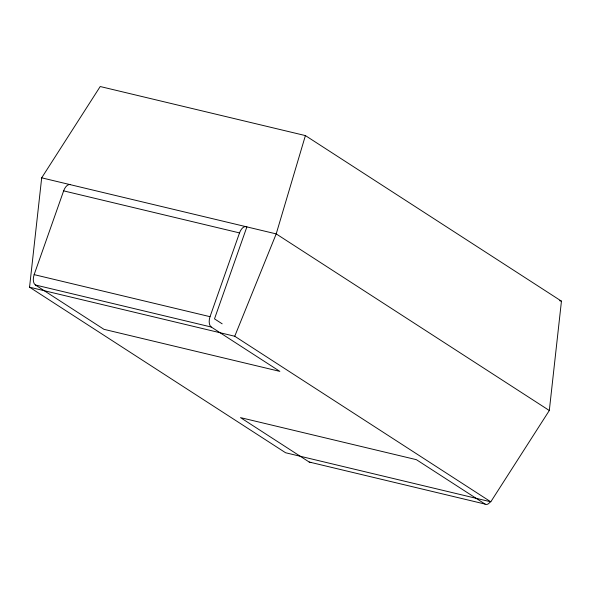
<?xml version="1.0" encoding="UTF-8"?>
<svg xmlns="http://www.w3.org/2000/svg" width="591" height="591" viewBox="0 0 591 591"><rect width="100%" height="100%" fill="white"/><g stroke="black" fill="none" stroke-linecap="round" stroke-linejoin="round"><path stroke-width="0.89" d="M29.55 287.189L41.688 177.832L100.211 86.53L305.407 135.59L561.45 301.151L549.312 410.509L490.789 501.811L285.593 452.75L29.55 287.189L234.745 336.249L490.789 501.811M305.407 135.59L276.204 233.903L234.745 336.249M35.379 284.98L211.26 327.03L279.831 371.377L103.95 329.32L35.379 284.98A8.355 4.543 -76.6 0 1 34.145 274.63L63.643 190.863A9.441 5.127 -76.6 0 1 71.001 184.843L276.204 233.903L549.312 410.509M211.26 327.03A8.355 4.543 -76.6 0 1 210.027 316.68L239.525 232.913A9.441 5.127 -76.6 0 1 246.883 226.892L214.496 318.859L222.172 323.824M559.655 300.723L561.45 301.151M41.688 177.832L70.144 184.636M63.643 190.863L239.525 232.913M34.145 274.63L210.027 316.68M485.063 504.079L416.389 459.672L240.507 417.623L309.174 462.029L485.063 504.079A8.148 4.425 -76.6 0 0 490.286 501.707M310.866 462.413A8.148 4.425 -76.6 0 1 309.174 462.029"/></g></svg>
